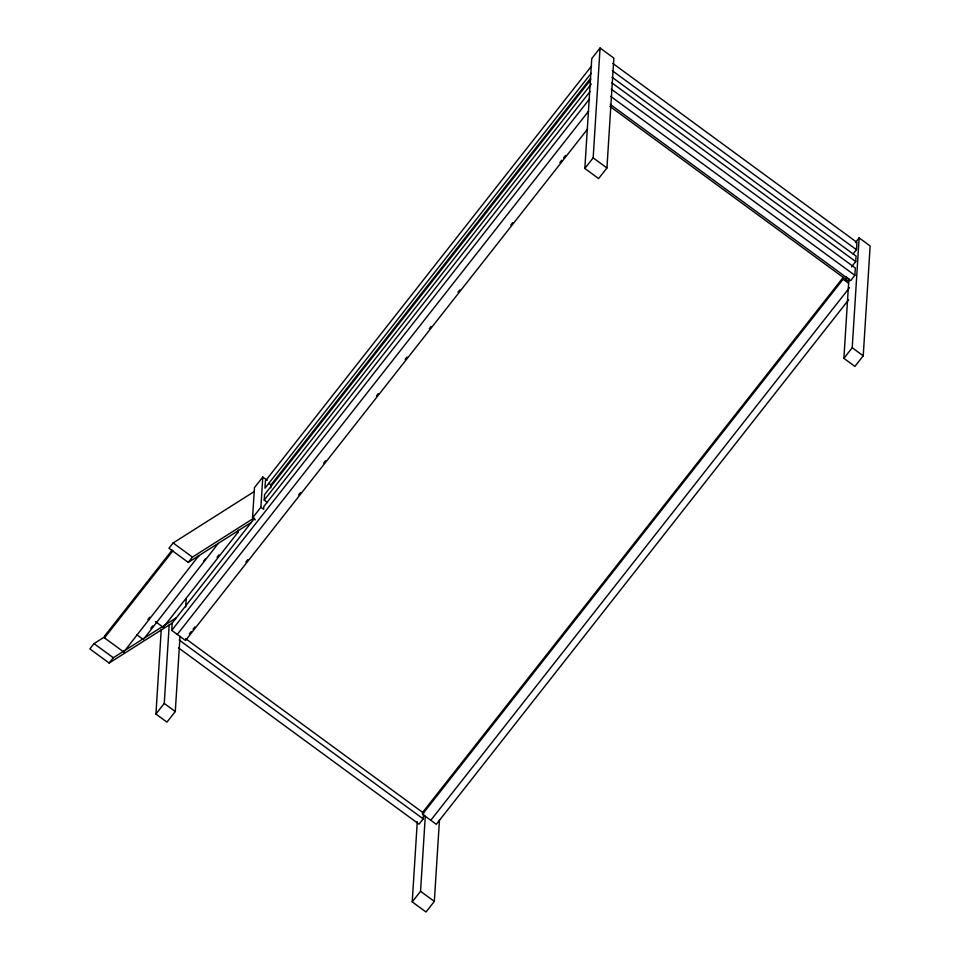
<?xml version="1.0" encoding="UTF-8"?>
<svg xmlns="http://www.w3.org/2000/svg" width="960" height="960" viewBox="0 0 960 960"><rect width="100%" height="100%" fill="white"/><g stroke="black" fill="none" stroke-linecap="round" stroke-linejoin="round"><path stroke-width="1.44" d="M198.792 555.72L123.78 652.008L104.484 637.872L104.604 636.036L172.152 550.116M123.78 652.008L123.84 651.072M136.728 634.692L143.316 639.516L143.364 638.688M180.012 636.444L175.284 711.528L166.956 722.112L155.928 714.036L161.256 629.412M155.46 621.6L163.284 627.336L163.368 626.016L176.364 617.772M155.928 714.036L164.256 703.44L169.2 624.972M587.568 129.072L185.52 640.488L171.744 630.384L172.2 623.064L254.652 518.184M185.688 606.984L186.24 598.188M143.316 639.516L218.316 543.348M163.284 627.336L238.236 531.984L238.344 530.16M255.312 519.876L252.552 517.848L254.46 487.644L262.788 477.048L267.192 480.276M252.552 517.848L260.88 507.264L262.788 477.048M267.516 502.548L264.216 500.124L264.564 494.628L590.748 79.716M270.756 487.872L270.936 484.944L590.628 78.276M439.476 819.756L434.328 901.404L426 912L412.224 901.896L417.276 821.724M422.52 814.212L422.64 812.376L843.216 277.392L843.096 279.228L422.52 814.212L436.296 824.316L848.532 299.928M178.596 647.94L419.028 824.172L423.192 818.88L423.564 813.024M412.224 901.896L420.552 891.312L425.28 816.228M584.832 168.456L591.744 58.596L600.072 48L613.848 58.104L606.936 167.964L598.608 178.56L584.832 168.456L593.16 157.86L600.072 48M846.168 279.564L846.336 276.816M855.42 242.592L859.128 237.888L870.144 245.964L863.232 355.824L854.904 366.42L843.888 358.344L848.904 278.568M610.248 104.376L850.692 280.62L854.856 275.316L855.312 267.996L611.256 89.1M851.556 266.88L855.72 261.588L856.068 256.092L612 77.196M853.14 253.92L856.464 249.684L856.932 242.364L612.864 63.468M843.888 358.344L852.216 347.748L859.128 237.888M104.604 636.036L105.228 636.492L94.02 643.608L89.856 648.9L109.14 663.048L172.2 623.064M254.208 491.568L173.136 542.964L168.972 548.256L188.256 562.404L251.316 522.42M104.484 637.872L172.968 550.764M109.14 663.048L113.304 657.744L162.348 626.652M188.256 562.404L192.42 557.1L253.38 518.46M147.948 619.572L149.808 617.22M591.612 65.976L265.428 480.9L264.96 488.22L591.144 73.308M150.828 628.272L152.676 625.908M203.58 561.168L205.428 558.816M217.068 557.232L218.916 554.88M264.216 500.124L591.324 84.024M589.992 91.62L263.808 506.532L263.64 509.28L260.88 507.264M171.744 630.384L589.536 98.94M177.252 634.428L588.564 111.228M189.336 633.948L191.196 631.584M193.044 629.232L194.892 626.88M245.844 562.068L247.704 559.704M298.656 494.892L300.504 492.54M323.664 463.08L325.512 460.728M376.464 395.916L378.324 393.552M405.18 359.376L407.04 357.024M429.276 328.74L431.124 326.388M457.992 292.212L459.84 289.86M510.792 225.048L512.64 222.684M559.884 162.588L561.744 160.236M563.592 157.884L565.452 155.52M845.748 279.804L847.596 277.452M430.788 820.272L849.516 287.64M612.408 70.788L856.464 249.684M611.652 82.692L855.72 261.588M610.788 96.42L854.856 275.316M609.84 106.332L848.724 281.436M843.096 279.228L848.604 283.272M593.16 157.86L606.936 167.964M852.216 347.748L863.232 355.824M268.728 483.324L270.936 484.944M237.3 531.312L238.236 531.984M198.072 556.188L198.732 556.668M173.136 542.964L192.42 557.1M185.628 638.664L422.64 812.376M179.136 639.984L423.192 818.88M94.02 643.608L113.304 657.744M164.256 703.44L175.284 711.528M420.552 891.312L434.328 901.404"/></g></svg>
